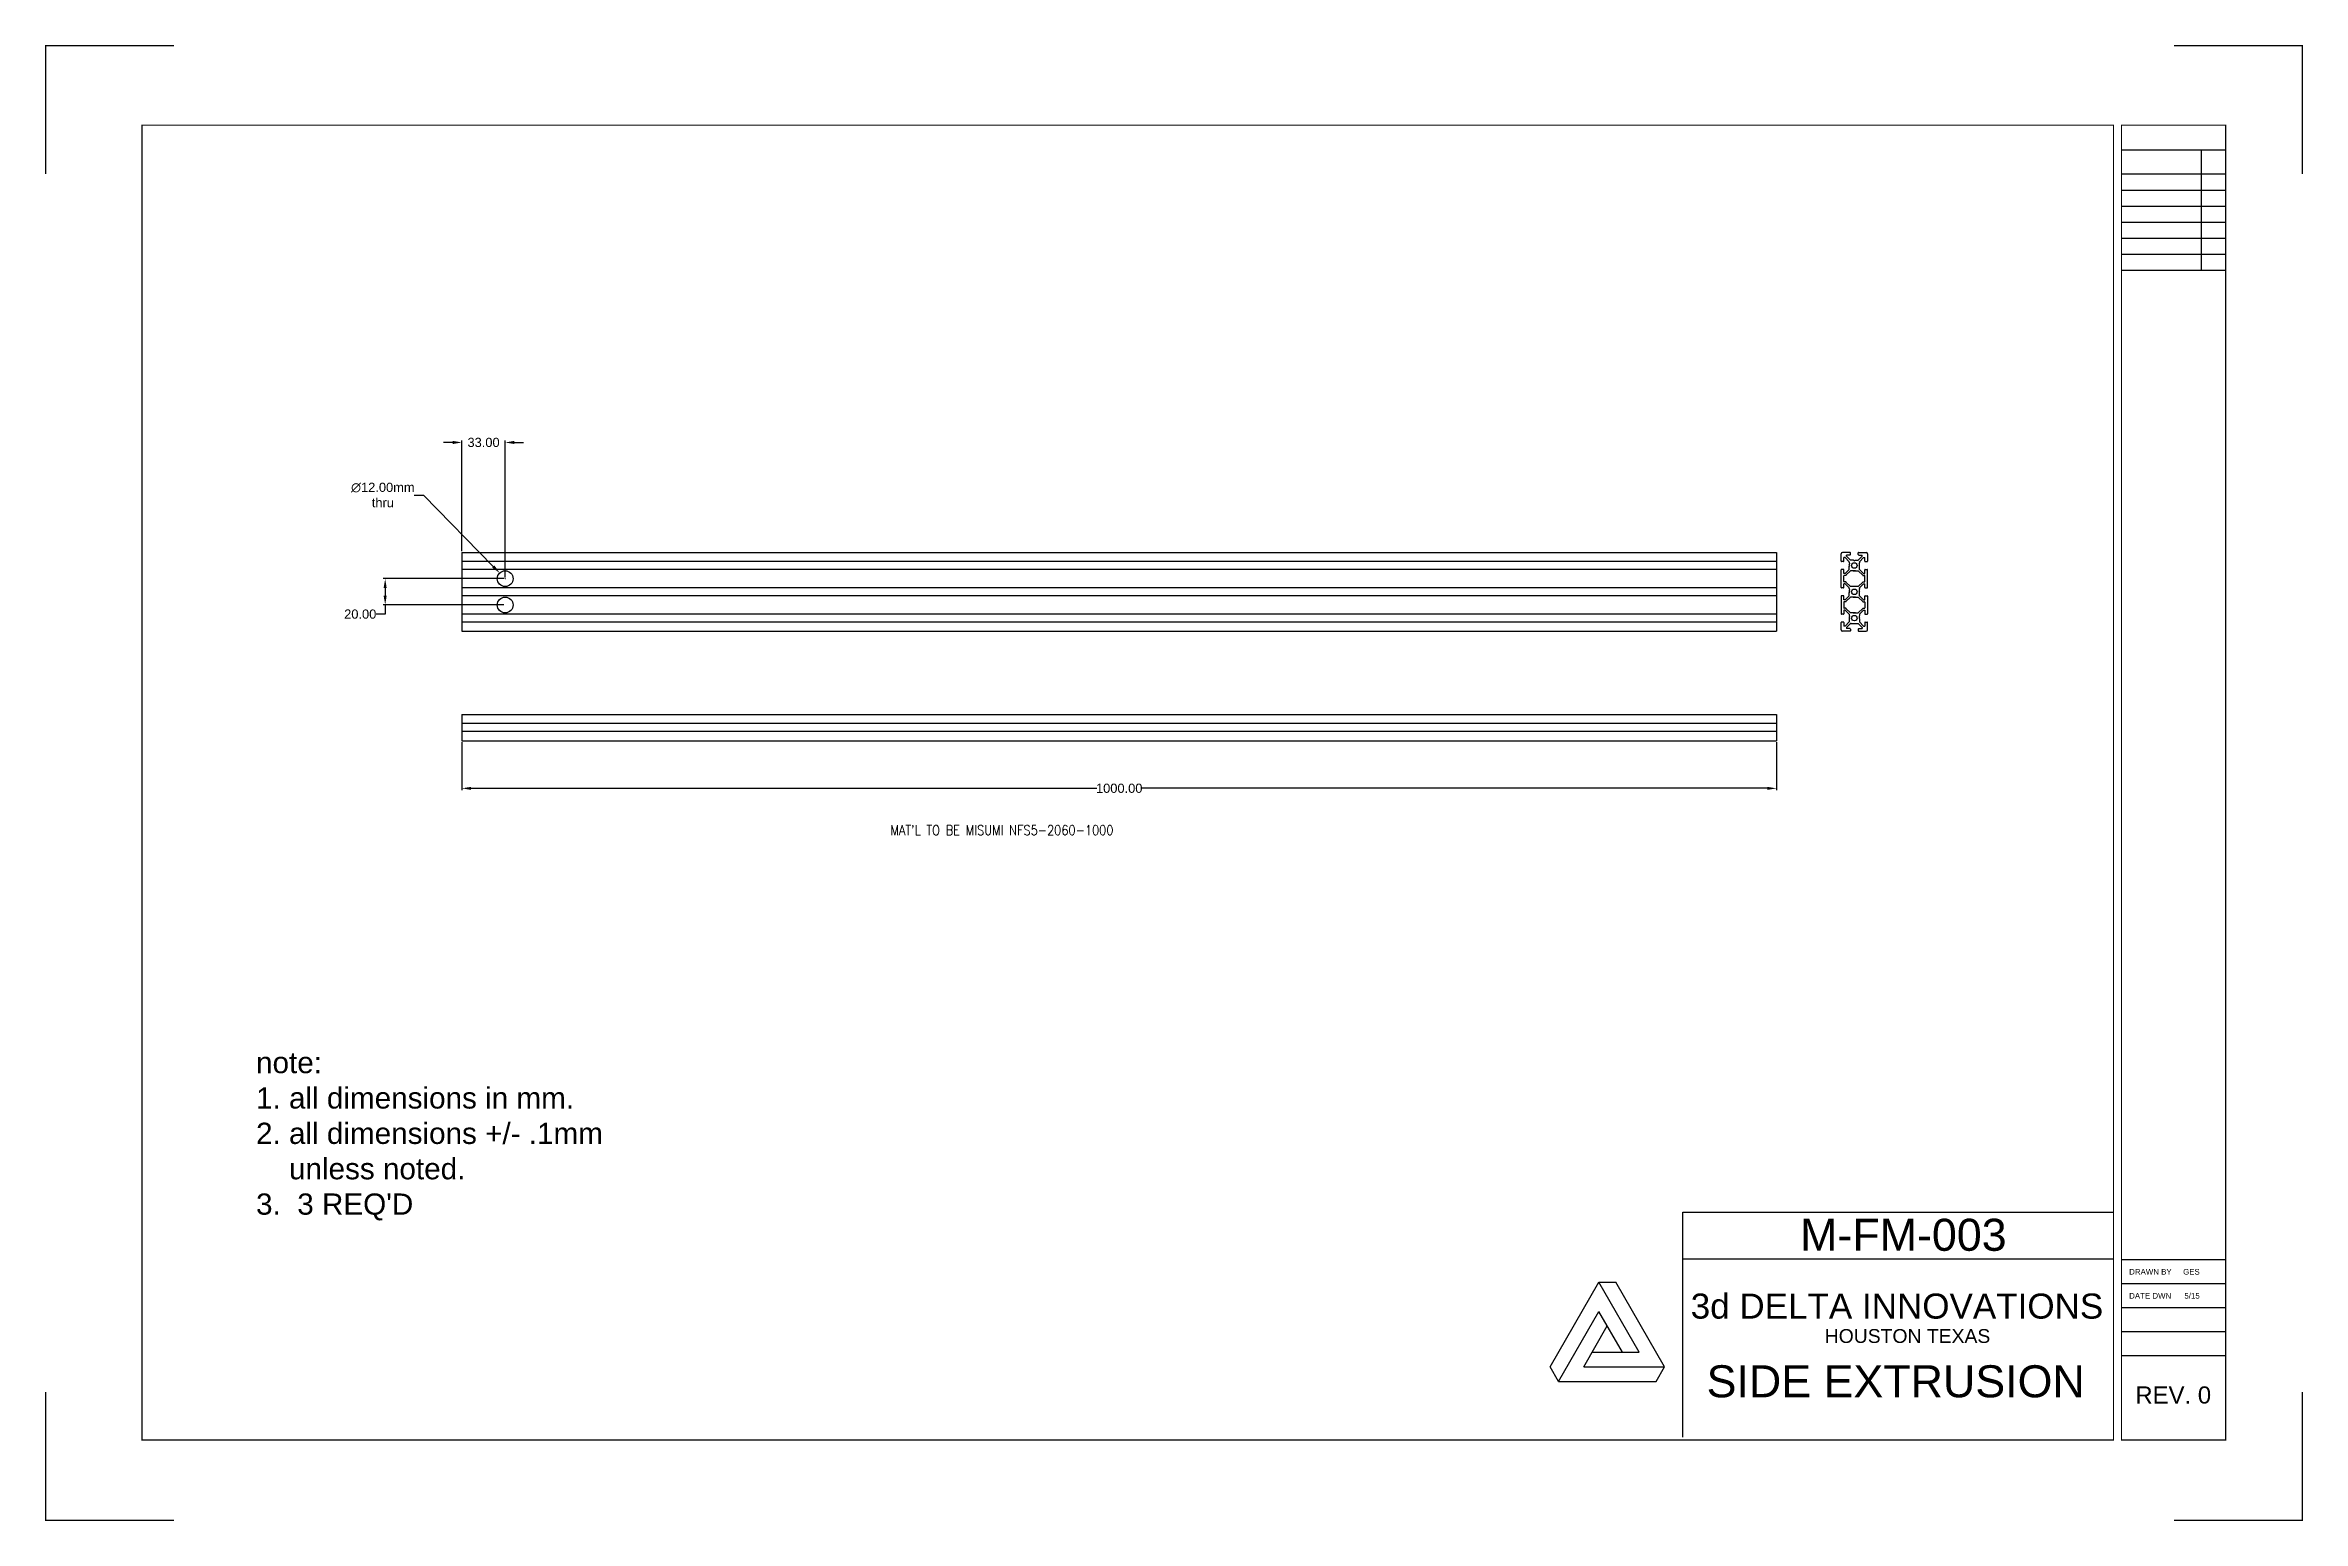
# Model space of a CAD drawing. Header units: inches. Extents: x 80759 to 82476, y 7983 to 9105.
import ezdxf

# ---------------------------------------------------------------- set-up
doc = ezdxf.new("R2010")
doc.units = ezdxf.units.IN
doc.header["$MEASUREMENT"] = 0
doc.layers.add('Title Block', color=7, linetype='Continuous')
doc.styles.add('ROMANS', font='ROMANS.SHX')
doc.styles.get("Standard").update_dxf_attribs({"font": 'arial.ttf'})
doc.dimstyles.get("Standard").update_dxf_attribs({"dimtxt": 0.09, "dimasz": 1, "dimexe": 0.5, "dimexo": 0.5, "dimgap": 0.09, "dimtad": 0, "dimtih": 1, "dimtoh": 1, "dimzin": 0, "dimdsep": 46, "dimtxsty": 'Standard', "dimcen": 0.09, "dimadec": 0, "dimazin": 0, "dimtfac": 1, "dimtofl": 0, "dimtmove": 0, "dimatfit": 3, "dimfxl": 0, "dimtolj": 1, "dimtzin": 0, "dimarcsym": 0})

# ---------------------------------------------------------------- blocks, each defined once
blk = doc.blocks.new('*D9')
at = {"color": 0, "lineweight": -2}
for p, q in [((81076.2, 8575.2), (81076.2, 8538.5)), ((82076.2, 8575.2), (82076.2, 8538.5)), ((81083.2, 8540), (81559.2, 8540)), ((82069.2, 8540), (81593.2, 8540))]:
    blk.add_line(p, q, dxfattribs=at)
at = {"color": 0}
for points in [[(81083.2, 8541.1), (81083.2, 8538.8), (81076.2, 8540)], [(82069.2, 8541.1), (82069.2, 8538.8), (82076.2, 8540)]]:
    blk.add_solid(points, dxfattribs=at)
at = {"layer": 'Defpoints', "color": 0}
for p in [(81076.2, 8576.2), (82076.2, 8576.2), (81076.2, 8540)]:
    blk.add_point(p, dxfattribs=at)
at = {"color": 0, "insert": (81576.2, 8540), "char_height": 7, "attachment_point": 5}
blk.add_mtext('\\A1;1000.00', dxfattribs=at)
blk = doc.blocks.new('*D10')
at = {"color": 0, "lineweight": -2}
for p, q in [((81069.2, 8803.1), (81062.2, 8803.1)), ((81076.2, 8720.5), (81076.2, 8804.6)), ((81109.2, 8700.5), (81109.2, 8804.6)), ((81116.2, 8803.1), (81123.2, 8803.1))]:
    blk.add_line(p, q, dxfattribs=at)
at = {"color": 0}
for points in [[(81069.2, 8804.3), (81069.2, 8801.9), (81076.2, 8803.1)], [(81116.2, 8804.3), (81116.2, 8801.9), (81109.2, 8803.1)]]:
    blk.add_solid(points, dxfattribs=at)
at = {"layer": 'Defpoints', "color": 0}
for p in [(81076.2, 8803.1), (81076.2, 8719.5), (81109.2, 8699.5)]:
    blk.add_point(p, dxfattribs=at)
at = {"color": 0, "insert": (81092.7, 8803.1), "char_height": 7, "attachment_point": 5}
blk.add_mtext('\\A1;33.00', dxfattribs=at)
blk = doc.blocks.new('*D11')
at = {"color": 0, "lineweight": -2}
for p, q in [((81039.9, 8763.1), (81046.9, 8763.1)), ((81046.9, 8763.1), (81100.1, 8708.8)), ((81109.1, 8699.5), (81109.3, 8699.5)), ((81109.2, 8699.4), (81109.2, 8699.6))]:
    blk.add_line(p, q, dxfattribs=at)
at = {"color": 0}
blk.add_solid([(81100.9, 8709.6), (81099.2, 8707.9), (81105, 8703.8)], dxfattribs=at)
at = {"layer": 'Defpoints', "color": 0}
for p in [(81105, 8703.8), (81113.4, 8695.2)]:
    blk.add_point(p, dxfattribs=at)
at = {"color": 0, "insert": (81016.1, 8763.1), "char_height": 7, "attachment_point": 5}
blk.add_mtext('\\A1;∅12.00mm\\Pthru', dxfattribs=at)
blk = doc.blocks.new('*D12')
at = {"color": 0, "lineweight": -2}
for p, q in [((81108.2, 8699.5), (81016.4, 8699.5)), ((81017.9, 8692.5), (81017.9, 8686.5)), ((81017.9, 8672.5), (81010.9, 8672.5)), ((81108.2, 8679.5), (81016.4, 8679.5)), ((81017.9, 8679.5), (81017.9, 8672.5))]:
    blk.add_line(p, q, dxfattribs=at)
at = {"color": 0}
for points in [[(81016.7, 8692.5), (81019, 8692.5), (81017.9, 8699.5)], [(81016.7, 8686.5), (81019, 8686.5), (81017.9, 8679.5)]]:
    blk.add_solid(points, dxfattribs=at)
at = {"layer": 'Defpoints', "color": 0}
for p in [(81109.2, 8699.5), (81017.9, 8679.5), (81109.2, 8679.5)]:
    blk.add_point(p, dxfattribs=at)
at = {"color": 0, "insert": (80998.9, 8672.5), "char_height": 7, "attachment_point": 5}
blk.add_mtext('\\A1;20.00', dxfattribs=at)

msp = doc.modelspace()

# ---------------------------------------------------------------- linework, layer by layer
for p, q in [((81076.183, 8719.479), (82076.183, 8719.479)), ((81076.183, 8719.479), (81076.183, 8659.479)), ((82076.183, 8719.479), (82076.183, 8659.479)), ((82076.183, 8719.479), (82076.183, 8659.479)), ((81076.183, 8659.479), (82076.183, 8659.479)), ((81076.183, 8596.2), (82076.183, 8596.2)), ((81076.183, 8596.2), (81076.183, 8576.2)), ((82076.183, 8596.2), (82076.183, 8576.2)), ((82076.183, 8596.2), (82076.183, 8576.2)), ((81076.183, 8576.2), (82076.183, 8576.2)), ((82004.835, 8046.453), (82004.835, 8217.526)), ((82004.835, 8217.526), (82332.454, 8217.526)), ((82004.835, 8182.192), (82332.454, 8182.192))]:
    msp.add_line(p, q)
at = {"color": 2}
for p, q in [((82076.183, 8712.479), (81076.183, 8712.479)), ((82076.183, 8706.479), (81076.183, 8706.479)), ((82076.183, 8692.479), (81076.183, 8692.479)), ((82076.183, 8686.479), (81076.183, 8686.479)), ((82076.183, 8672.479), (81076.183, 8672.479)), ((82076.183, 8666.479), (81076.183, 8666.479)), ((82076.183, 8589.2), (81076.183, 8589.2)), ((82076.183, 8583.2), (81076.183, 8583.2))]:
    msp.add_line(p, q, dxfattribs=at)
at = {"color": 7, "linetype": 'Continuous'}
for p, q in [((82125.355, 8712.779), (82125.355, 8718.479)), ((82127.055, 8712.479), (82125.655, 8712.479)), ((82127.055, 8706.479), (82125.655, 8706.479)), ((82132.055, 8719.479), (82126.355, 8719.479)), ((82127.355, 8712.779), (82127.355, 8715.479)), ((82128.295, 8715.479), (82127.355, 8715.479)), ((82131.355, 8712.418), (82128.295, 8715.479)), ((82131.355, 8706.54), (82128.295, 8703.479)), ((82132.055, 8717.479), (82129.355, 8717.479)), ((82129.355, 8716.54), (82129.355, 8717.479)), ((82132.416, 8713.479), (82129.355, 8716.54)), ((82131.355, 8711.979), (82131.355, 8712.418)), ((82131.355, 8711.979), (82131.604, 8710.698)), ((82131.355, 8706.54), (82131.355, 8708.825)), ((82131.422, 8710.383), (82131.604, 8710.698)), ((82131.422, 8709.883), (82131.655, 8709.479)), ((82131.422, 8709.075), (82131.655, 8709.479)), ((82132.355, 8717.779), (82132.355, 8719.179)), ((82134.702, 8713.479), (82132.416, 8713.479)), ((82134.952, 8713.412), (82135.355, 8713.179)), ((82135.759, 8713.412), (82135.355, 8713.179)), ((82135.759, 8713.412), (82135.355, 8713.179)), ((82136.009, 8713.479), (82138.295, 8713.479)), ((82138.295, 8713.479), (82141.355, 8716.54)), ((82138.355, 8717.779), (82138.355, 8719.179)), ((82138.655, 8719.479), (82144.355, 8719.479)), ((82138.655, 8717.479), (82141.355, 8717.479)), ((82139.288, 8709.883), (82139.055, 8709.479)), ((82139.288, 8709.075), (82139.055, 8709.479)), ((82139.355, 8711.979), (82139.106, 8710.698)), ((82139.288, 8710.383), (82139.106, 8710.698)), ((82139.355, 8712.418), (82142.416, 8715.479)), ((82139.355, 8711.979), (82139.355, 8712.418)), ((82139.355, 8706.54), (82139.355, 8708.825)), ((82139.355, 8706.54), (82142.416, 8703.479)), ((82141.355, 8716.54), (82141.355, 8717.479)), ((82142.416, 8715.479), (82143.355, 8715.479)), ((82143.355, 8712.779), (82143.355, 8715.479)), ((82143.655, 8712.479), (82145.055, 8712.479)), ((82143.655, 8706.479), (82145.055, 8706.479)), ((82145.355, 8718.479), (82145.355, 8712.779)), ((82125.355, 8692.779), (82125.355, 8706.179)), ((82127.055, 8692.479), (82125.655, 8692.479)), ((82127.355, 8703.479), (82127.355, 8706.179)), ((82128.295, 8703.479), (82127.355, 8703.479)), ((82127.355, 8697.279), (82127.355, 8701.679)), ((82127.355, 8692.779), (82127.355, 8695.479)), ((82128.295, 8695.479), (82127.355, 8695.479)), ((82128.792, 8701.979), (82127.655, 8701.979)), ((82128.792, 8696.979), (82127.655, 8696.979)), ((82131.355, 8692.418), (82128.295, 8695.479)), ((82132.416, 8705.479), (82129.004, 8702.067)), ((82132.416, 8693.479), (82129.004, 8696.891)), ((82131.355, 8691.979), (82131.355, 8692.418)), ((82131.355, 8691.979), (82131.604, 8690.698)), ((82131.422, 8690.383), (82131.604, 8690.698)), ((82131.422, 8689.883), (82131.655, 8689.479)), ((82131.422, 8689.075), (82131.655, 8689.479)), ((82136.355, 8705.479), (82132.416, 8705.479)), ((82138.295, 8693.479), (82132.416, 8693.479)), ((82134.355, 8705.479), (82138.295, 8705.479)), ((82138.295, 8705.479), (82141.707, 8702.067)), ((82138.295, 8693.479), (82141.707, 8696.891)), ((82139.288, 8689.883), (82139.055, 8689.479)), ((82139.288, 8689.075), (82139.055, 8689.479)), ((82139.355, 8691.979), (82139.106, 8690.698)), ((82139.288, 8690.383), (82139.106, 8690.698)), ((82139.355, 8692.418), (82142.416, 8695.479)), ((82139.355, 8691.979), (82139.355, 8692.418)), ((82141.919, 8701.979), (82143.055, 8701.979)), ((82141.919, 8696.979), (82143.055, 8696.979)), ((82142.416, 8703.479), (82143.355, 8703.479)), ((82142.416, 8695.479), (82143.355, 8695.479)), ((82143.355, 8703.479), (82143.355, 8706.179)), ((82143.355, 8697.279), (82143.355, 8701.679)), ((82143.355, 8692.779), (82143.355, 8695.479)), ((82143.655, 8692.479), (82145.055, 8692.479)), ((82145.355, 8692.779), (82145.355, 8706.179)), ((82125.355, 8686.179), (82125.355, 8672.779)), ((82127.055, 8686.479), (82125.655, 8686.479)), ((82127.055, 8672.479), (82125.655, 8672.479)), ((82127.355, 8683.479), (82127.355, 8686.179)), ((82128.295, 8683.479), (82127.355, 8683.479)), ((82127.355, 8681.679), (82127.355, 8677.279)), ((82127.355, 8675.479), (82127.355, 8672.779)), ((82128.295, 8675.479), (82127.355, 8675.479)), ((82128.792, 8681.979), (82127.655, 8681.979)), ((82128.792, 8676.979), (82127.655, 8676.979)), ((82131.355, 8686.54), (82128.295, 8683.479)), ((82131.355, 8672.418), (82128.295, 8675.479)), ((82132.416, 8685.479), (82129.004, 8682.067)), ((82132.416, 8673.479), (82129.004, 8676.891)), ((82131.355, 8686.54), (82131.355, 8688.825)), ((82131.355, 8672.418), (82131.355, 8671.979)), ((82136.355, 8685.479), (82132.416, 8685.479)), ((82136.355, 8673.479), (82132.416, 8673.479)), ((82134.355, 8685.479), (82138.295, 8685.479)), ((82134.355, 8673.479), (82138.295, 8673.479)), ((82138.295, 8685.479), (82141.707, 8682.067)), ((82138.295, 8673.479), (82141.707, 8676.891)), ((82139.355, 8686.54), (82139.355, 8688.825)), ((82139.355, 8686.54), (82142.416, 8683.479)), ((82139.355, 8672.418), (82142.416, 8675.479)), ((82139.355, 8672.418), (82139.355, 8671.979)), ((82141.919, 8681.979), (82143.055, 8681.979)), ((82141.919, 8676.979), (82143.055, 8676.979)), ((82142.416, 8683.479), (82143.355, 8683.479)), ((82142.416, 8675.479), (82143.355, 8675.479)), ((82143.355, 8683.479), (82143.355, 8686.179)), ((82143.355, 8681.679), (82143.355, 8677.279)), ((82143.355, 8675.479), (82143.355, 8672.779)), ((82143.655, 8686.479), (82145.055, 8686.479)), ((82143.655, 8672.479), (82145.055, 8672.479)), ((82145.355, 8686.179), (82145.355, 8672.779)), ((82125.355, 8660.479), (82125.355, 8666.179)), ((82127.055, 8666.479), (82125.655, 8666.479)), ((82132.055, 8659.479), (82126.355, 8659.479)), ((82127.355, 8666.179), (82127.355, 8663.479)), ((82128.295, 8663.479), (82127.355, 8663.479)), ((82131.355, 8666.54), (82128.295, 8663.479)), ((82132.416, 8665.479), (82129.355, 8662.418)), ((82129.355, 8662.418), (82129.355, 8661.479)), ((82132.055, 8661.479), (82129.355, 8661.479)), ((82131.355, 8671.979), (82131.604, 8670.698)), ((82131.355, 8668.825), (82131.355, 8666.54)), ((82131.422, 8670.383), (82131.604, 8670.698)), ((82131.422, 8669.883), (82131.655, 8669.479)), ((82131.422, 8669.075), (82131.655, 8669.479)), ((82132.355, 8661.179), (82132.355, 8659.779)), ((82132.855, 8665.479), (82132.416, 8665.479)), ((82132.416, 8665.479), (82138.295, 8665.479)), ((82138.295, 8665.479), (82141.355, 8662.418)), ((82138.355, 8661.179), (82138.355, 8659.779)), ((82138.655, 8661.479), (82141.355, 8661.479)), ((82138.655, 8659.479), (82144.355, 8659.479)), ((82139.288, 8669.883), (82139.055, 8669.479)), ((82139.288, 8669.075), (82139.055, 8669.479)), ((82139.355, 8671.979), (82139.106, 8670.698)), ((82139.288, 8670.383), (82139.106, 8670.698)), ((82139.355, 8668.825), (82139.355, 8666.54)), ((82139.355, 8666.54), (82142.416, 8663.479)), ((82141.355, 8662.418), (82141.355, 8661.479)), ((82142.416, 8663.479), (82143.355, 8663.479)), ((82143.355, 8666.179), (82143.355, 8663.479)), ((82143.655, 8666.479), (82145.055, 8666.479)), ((82145.355, 8660.479), (82145.355, 8666.179))]:
    msp.add_line(p, q, dxfattribs=at)
at = {"color": 6}
for p, q in [((81903.867, 8099.975), (81941.037, 8164.354)), ((81971.784, 8111.099), (81941.037, 8164.354)), ((81941.037, 8164.354), (81953.882, 8164.354)), ((81991.051, 8099.975), (81953.882, 8164.354)), ((81910.29, 8088.851), (81941.037, 8142.106)), ((81958.939, 8111.099), (81941.037, 8142.106)), ((81929.558, 8099.975), (81947.459, 8130.982)), ((81935.98, 8111.099), (81971.784, 8111.099)), ((81910.29, 8088.851), (81903.867, 8099.975)), ((81910.29, 8088.851), (81984.629, 8088.851)), ((81929.558, 8099.975), (81991.051, 8099.975)), ((81984.629, 8088.851), (81991.051, 8099.975))]:
    msp.add_line(p, q, dxfattribs=at)
at = {"color": 7, "linetype": 'Continuous'}
for centre in [(82135.355, 8709.479), (82135.355, 8709.479), (82135.355, 8689.479), (82135.355, 8669.479)]:
    msp.add_circle(centre, 2.1, dxfattribs=at)
at = {"color": 3}
for centre in [(81109.183, 8699.479), (81109.183, 8679.479)]:
    msp.add_circle(centre, 6, dxfattribs=at)
at = {"color": 7, "linetype": 'Continuous'}
for centre, radius, start, end in [((82126.355, 8718.479), 1, 90, 180), ((82125.655, 8712.779), 0.3, 180, 270), ((82125.655, 8706.179), 0.3, 90, 180), ((82127.055, 8712.779), 0.3, 270, 0), ((82127.055, 8706.179), 0.3, 0, 90), ((82131.855, 8710.133), 0.5, 150, 210), ((82131.855, 8708.825), 0.5, 150, 180), ((82132.055, 8719.179), 0.3, 0, 90), ((82132.055, 8717.779), 0.3, 270, 0), ((82134.702, 8712.979), 0.5, 60, 90), ((82136.009, 8712.979), 0.5, 90, 120), ((82138.655, 8719.179), 0.3, 90, 180), ((82138.655, 8717.779), 0.3, 180, 270), ((82138.855, 8710.133), 0.5, 330, 30), ((82138.855, 8708.825), 0.5, 0, 30), ((82143.655, 8712.779), 0.3, 180, 270), ((82143.655, 8706.179), 0.3, 90, 180), ((82144.355, 8718.479), 1, 0, 90), ((82145.055, 8712.779), 0.3, 270, 0), ((82145.055, 8706.179), 0.3, 0, 90), ((82125.655, 8692.779), 0.3, 180, 270), ((82127.055, 8692.779), 0.3, 270, 0), ((82127.655, 8701.679), 0.3, 90, 180), ((82127.655, 8697.279), 0.3, 180, 270), ((82128.792, 8702.279), 0.3, 270, 315), ((82128.792, 8696.679), 0.3, 45, 90), ((82131.855, 8690.133), 0.5, 150, 210), ((82138.855, 8690.133), 0.5, 330, 30), ((82141.919, 8702.279), 0.3, 225, 270), ((82141.919, 8696.679), 0.3, 90, 135), ((82143.055, 8701.679), 0.3, 0, 90), ((82143.055, 8697.279), 0.3, 270, 0), ((82143.655, 8692.779), 0.3, 180, 270), ((82145.055, 8692.779), 0.3, 270, 0), ((82125.655, 8686.179), 0.3, 90, 180), ((82125.655, 8672.779), 0.3, 180, 270), ((82127.055, 8686.179), 0.3, 0, 90), ((82127.055, 8672.779), 0.3, 270, 0), ((82127.655, 8681.679), 0.3, 90, 180), ((82127.655, 8677.279), 0.3, 180, 270), ((82128.792, 8682.279), 0.3, 270, 315), ((82128.792, 8676.679), 0.3, 45, 90), ((82131.855, 8688.825), 0.5, 150, 180), ((82138.855, 8688.825), 0.5, 0, 30), ((82141.919, 8682.279), 0.3, 225, 270), ((82141.919, 8676.679), 0.3, 90, 135), ((82143.055, 8681.679), 0.3, 0, 90), ((82143.055, 8677.279), 0.3, 270, 0), ((82143.655, 8686.179), 0.3, 90, 180), ((82143.655, 8672.779), 0.3, 180, 270), ((82145.055, 8686.179), 0.3, 0, 90), ((82145.055, 8672.779), 0.3, 270, 0), ((82125.655, 8666.179), 0.3, 90, 180), ((82126.355, 8660.479), 1, 180, 270), ((82127.055, 8666.179), 0.3, 0, 90), ((82131.855, 8670.133), 0.5, 150, 210), ((82131.855, 8668.825), 0.5, 150, 180), ((82132.055, 8661.179), 0.3, 0, 90), ((82132.055, 8659.779), 0.3, 270, 0), ((82138.655, 8661.179), 0.3, 90, 180), ((82138.655, 8659.779), 0.3, 180, 270), ((82138.855, 8670.133), 0.5, 330, 30), ((82138.855, 8668.825), 0.5, 0, 30), ((82143.655, 8666.179), 0.3, 90, 180), ((82144.355, 8660.479), 1, 270, 0), ((82145.055, 8666.179), 0.3, 0, 90)]:
    msp.add_arc(centre, radius, start, end, dxfattribs=at)
at = {"layer": 'Title Block'}
for p, q in [((82338.55, 9025.616), (82417.796, 9025.616)), ((82399.508, 8934.178), (82399.508, 9025.616)), ((82338.55, 9007.328), (82417.796, 9007.328)), ((82338.55, 8995.136), (82417.796, 8995.136)), ((82338.55, 8982.945), (82417.796, 8982.945)), ((82338.55, 8970.753), (82417.796, 8970.753)), ((82338.55, 8958.562), (82417.796, 8958.562)), ((82338.55, 8946.37), (82417.796, 8946.37)), ((82338.55, 8934.178), (82417.796, 8934.178)), ((82338.55, 8181.678), (82417.796, 8181.678)), ((82338.55, 8163.39), (82417.796, 8163.39)), ((82338.55, 8145.103), (82417.796, 8145.103)), ((82338.55, 8126.815), (82417.796, 8126.815)), ((82338.55, 8108.528), (82417.796, 8108.528))]:
    msp.add_line(p, q, dxfattribs=at)
at = {"layer": 'Title Block', "const_width": 0.975}
for points in [[(80759.736, 9007.328), (80759.736, 9104.861), (80857.269, 9104.861)], [(82476.002, 9007.328), (82476.002, 9104.861), (82378.469, 9104.861)], [(80759.736, 8080.765), (80759.736, 7983.232), (80857.269, 7983.232)], [(82476.002, 8080.765), (82476.002, 7983.232), (82378.469, 7983.232)]]:
    msp.add_lwpolyline(points, dxfattribs=at)
for points in [[(80832.886, 8044.19), (82332.454, 8044.19), (82332.454, 9044.465), (80832.886, 9044.465)], [(82338.55, 8044.19), (82417.796, 8044.19), (82417.796, 9044.465), (82338.55, 9044.465)]]:
    msp.add_lwpolyline(points, close=True, dxfattribs=at)

# ---------------------------------------------------------------- texts
at = {"style": 'ROMANS', "width": 0.85}
msp.add_text("MAT'L TO BE MISUMI NFS5-2060-1000", height=7.45119, dxfattribs=at).set_placement((81402.146, 8504.425))
at = {"attachment_point": 1}
for s, insert, char_height, width in [("note: \\P1. all dimensions in mm.\\P2. all dimensions +/- .1mm \\P    unless noted.\\P3.  3 REQ'D ", (80919.653, 8339.45), 16.14547, 297.1132), ('M-FM-003', (82094.113, 8212.555), 24.3833, 419.13862), ('DRAWN BY', (82344.389, 8174.387), 4.2946, 73.82191), ('GES', (82385.411, 8174.387), 4.2946, 73.82191), ('3d DELTA INNOVATIONS', (82010.886, 8155.662), 19.06846, 327.77899), ('DATE DWN      5/15', (82344.389, 8156.099), 4.29457, 73.82191), ('HOUSTON TEXAS', (82112.837, 8128.623), 10.53478, 181.08863), ('SIDE EXTRUSION', (82022.972, 8101.096), 24.38328, 419.13862), ('REV. 0', (82349.085, 8085.02), 13.0231, 223.86131)]:
    msp.add_mtext(s, dxfattribs=dict(at, insert=insert, char_height=char_height, width=width))

# ---------------------------------------------------------------- dimensions: what is measured, and where the dimension line sits
for base, p1, p2, picture, middle in [((81076.183, 8803.09), (81109.183, 8699.479), (81076.183, 8719.479), '*D10', (81092.683, 8803.09)), ((81076.183, 8539.978), (82076.183, 8576.2), (81076.183, 8576.2), '*D9', (81576.183, 8539.978))]:
    dim = msp.add_linear_dim(base=base, p1=p1, p2=p2, dimstyle='Standard', override={"dimtxt": 7, "dimasz": 7, "dimexe": 1.5, "dimexo": 1})
    dim.commit()
    dim.dimension.update_dxf_attribs({"geometry": picture, "text_midpoint": middle})
dim = msp.add_diameter_dim_2p(p1=(81113.383, 8695.194), p2=(81104.983, 8703.764), text='<>mm\\Pthru', dimstyle='Standard', override={"dimtxt": 7, "dimasz": 7, "dimexe": 1.5, "dimexo": 1})
dim.commit()
dim.dimension.update_dxf_attribs({"geometry": '*D11', "text_midpoint": (81016.091, 8763.07), "dimtype": 163})
dim = msp.add_linear_dim(base=(81017.879, 8679.479), p1=(81109.183, 8699.479), p2=(81109.183, 8679.479), angle=90, dimstyle='Standard', override={"dimtxt": 7, "dimasz": 7, "dimexe": 1.5, "dimexo": 1})
dim.commit()
dim.dimension.update_dxf_attribs({"geometry": '*D12', "text_midpoint": (80998.931, 8672.479)})

doc.saveas('drawing.dxf')
